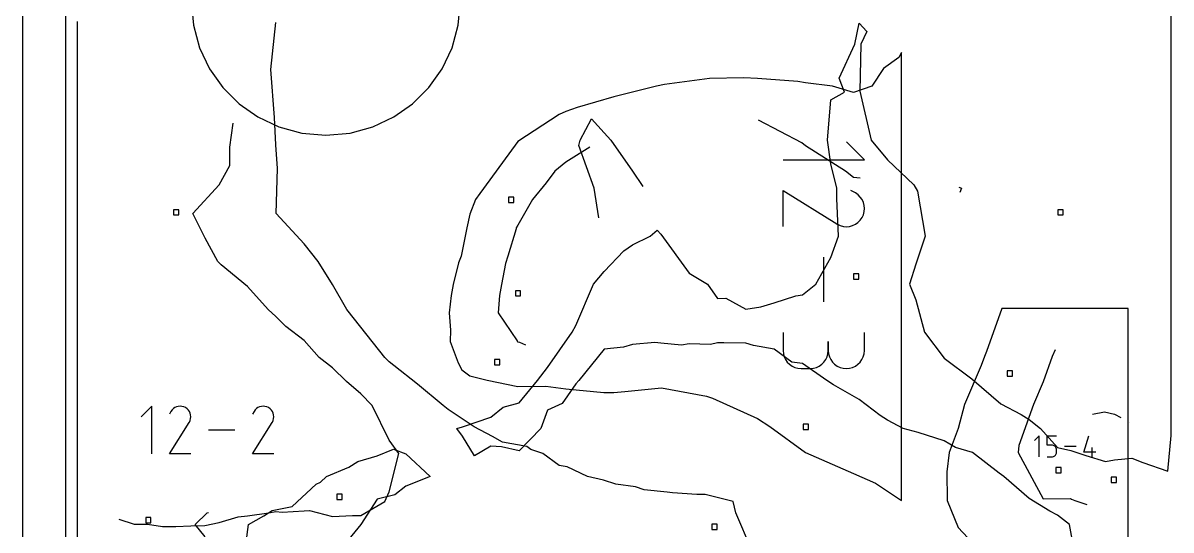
# Model space of a CAD drawing. Extents: x 0 to 600, y 0 to 270.
# Drawn here: x 0 to 159.4, y 92 to 162.4 of the extents above; entities that cross this region are included whole.
import ezdxf

# ---------------------------------------------------------------- set-up
doc = ezdxf.new("R2010")
doc.units = 0
doc.layers.add('1', color=7, linetype='CONTINUOUS')
doc.layers.add('2', color=7, linetype='CONTINUOUS')

msp = doc.modelspace()

# ---------------------------------------------------------------- linework, layer by layer
at = {"layer": '1', "color": 3}
msp.add_line((-0.000006, 0.000006), (-0.000006, 270.000013), dxfattribs=at)
at = {"layer": '1', "color": 1}
for p, q in [((23.35602, 165.439995), (23.65774, 162.080261)), ((60.426642, 162.080261), (60.728261, 165.439995)), ((23.65774, 162.080261), (24.527395, 158.920254)), ((59.556953, 158.920254), (60.426642, 162.080261)), ((24.527395, 158.920254), (25.91146, 156.012272)), ((58.172381, 156.012272), (59.556953, 158.920254)), ((25.91146, 156.012272), (27.757082, 153.409062)), ((56.327063, 153.409062), (58.172381, 156.012272)), ((27.757082, 153.409062), (30.010836, 151.161578)), ((54.073242, 151.161578), (56.327063, 153.409062)), ((30.010836, 151.161578), (32.619432, 149.323009)), ((51.464646, 149.323009), (54.073242, 151.161578)), ((32.619432, 149.323009), (35.529713, 147.945214)), ((48.554398, 147.945214), (51.464646, 149.323009)), ((77.363273, 146.090414), (78.90518, 149.070082)), ((78.90518, 149.070082), (80.665727, 147.110237)), ((35.529713, 147.945214), (38.688256, 147.080481)), ((38.688256, 147.080481), (42.042005, 146.780215)), ((42.042005, 146.780215), (45.395754, 147.080481)), ((42.042005, 146.780215), (42.042005, 146.780215)), ((45.395754, 147.080481), (48.554398, 147.945214)), ((80.665727, 147.110237), (81.589079, 146.090414)), ((77.153628, 145.374915), (77.363273, 146.090414)), ((79.279837, 139.431811), (77.153628, 145.374915)), ((81.589079, 146.090414), (84.600768, 141.801478)), ((84.600768, 141.801478), (86.040321, 139.668507)), ((79.923177, 135.350268), (79.279837, 139.431811)), ((129.924246, 139.573829), (130.288995, 139.431811)), ((130.288995, 139.431811), (130.042391, 138.8687)), ((148.468179, 108.113519), (150.140371, 108.4228)), ((150.140371, 108.4228), (151.490216, 108.121181)), ((151.490216, 108.121181), (152.404979, 107.640576)), ((153.607869, 107.008486), (153.607869, 107.008486)), ((159.360265, 106.137893), (159.360265, 106.18343)), ((159.360265, 106.132483), (159.360265, 106.137893)), ((23.901638, 92.820686), (25.579679, 94.433828)), ((25.579679, 94.433828), (25.741174, 94.459087)), ((25.278872, 91.073191), (23.901638, 92.820686))]:
    msp.add_line(p, q, dxfattribs=at)
at = {"layer": '1', "color": 5}
for p, q in [((5.906197, 163.576306), (5.906197, 159.407747)), ((159.360265, 159.407747), (159.360265, 163.416705)), ((115.456931, 159.407747), (116.078191, 162.317532)), ((116.078191, 162.317532), (117.134093, 161.194915)), ((117.134093, 161.194915), (116.281074, 159.407747)), ((5.906197, 159.407747), (5.906197, 157.039432)), ((113.314492, 154.731082), (115.456931, 159.407747)), ((116.281074, 159.407747), (116.173783, 152.91055)), ((159.360265, 156.980369), (159.360265, 159.407747)), ((5.906197, 157.039432), (5.906197, 152.749143)), ((159.360265, 152.749143), (159.360265, 156.980369)), ((114.036754, 152.749143), (113.314492, 154.731082)), ((5.906197, 152.749143), (5.906197, 150.156758)), ((111.68423, 146.09054), (112.143623, 151.710838)), ((112.143623, 151.710838), (114.036754, 152.749143)), ((116.173783, 152.91055), (117.729655, 146.09054)), ((159.360265, 150.517436), (159.360265, 152.749143)), ((5.906197, 150.156758), (5.906197, 146.09054)), ((159.360265, 146.09054), (159.360265, 150.517436)), ((5.906197, 146.09054), (5.906197, 143.210061)), ((112.143623, 142.817369), (111.68423, 146.09054)), ((117.729655, 146.09054), (120.013233, 143.362446)), ((159.360265, 143.900311), (159.360265, 146.09054)), ((159.360265, 139.431486), (159.360265, 143.900311)), ((5.906197, 143.210061), (5.906197, 139.431486)), ((112.958332, 139.431486), (112.143623, 142.817369)), ((120.013233, 143.362446), (123.657881, 139.922012)), ((5.906197, 139.431486), (5.906197, 136.445506)), ((112.988088, 138.002291), (112.958332, 139.431486)), ((123.657881, 139.922012), (124.182671, 139.033836)), ((124.182671, 139.033836), (125.230458, 132.772883)), ((159.360265, 137.178588), (159.360265, 139.431486)), ((113.193202, 132.772883), (112.988088, 138.002291)), ((159.360265, 132.772883), (159.360265, 137.178588)), ((5.906197, 136.445506), (5.906197, 132.772883)), ((21.616742, 136.467474), (20.886399, 136.467474)), ((20.886399, 136.467474), (20.886399, 135.737097)), ((20.886399, 135.737097), (21.616742, 135.737097)), ((21.616742, 135.737097), (21.616742, 136.467474)), ((144.37986, 136.467474), (143.649483, 136.467474)), ((143.649483, 136.467474), (143.649483, 135.737097)), ((143.649483, 135.737097), (144.37986, 135.737097)), ((144.37986, 135.737097), (144.37986, 136.467474)), ((5.906197, 132.772883), (5.906197, 129.918099)), ((84.600295, 131.611492), (87.082224, 132.772883)), ((87.082224, 132.772883), (88.018662, 133.64708)), ((88.018662, 133.64708), (88.535336, 133.090732)), ((88.535336, 133.090732), (92.469904, 127.665654)), ((112.143623, 129.816658), (113.193202, 132.772883)), ((125.230458, 132.772883), (123.947801, 128.918115)), ((159.360265, 130.501048), (159.360265, 132.772883)), ((80.665727, 127.903703), (83.422697, 130.779674)), ((83.422697, 130.779674), (84.600295, 131.611492)), ((5.906197, 129.918099), (5.906197, 126.114279)), ((110.040881, 126.114279), (112.143623, 129.816658)), ((159.360265, 126.114279), (159.360265, 130.501048)), ((79.173864, 126.114279), (80.665727, 127.903703)), ((92.469904, 127.665654), (95.024398, 126.114279)), ((123.947801, 128.918115), (123.068643, 126.114279)), ((5.906197, 126.114279), (5.906197, 123.395653)), ((76.731159, 120.418691), (79.173864, 126.114279)), ((95.024398, 126.114279), (96.404472, 124.156236)), ((108.208616, 124.678321), (110.040881, 126.114279)), ((123.068643, 126.114279), (123.947801, 123.984462)), ((159.360265, 123.901507), (159.360265, 126.114279)), ((104.274048, 123.538121), (107.271738, 124.528641)), ((107.271738, 124.528641), (108.208616, 124.678321)), ((5.906197, 123.395653), (5.906197, 119.455675)), ((96.404472, 124.156236), (97.54873, 124.177877)), ((97.54873, 124.177877), (100.33948, 122.679252)), ((100.33948, 122.679252), (102.418789, 122.974108)), ((102.418789, 122.974108), (104.274048, 123.538121)), ((123.947801, 123.984462), (125.138924, 119.455675)), ((159.360265, 119.455675), (159.360265, 123.901507)), ((76.237952, 119.455675), (76.731159, 120.418691)), ((5.906197, 119.455675), (5.906197, 116.898453)), ((72.796152, 114.576125), (76.237952, 119.455675)), ((87.690432, 118.02558), (84.600295, 117.747854)), ((88.535336, 117.9575), (87.690432, 118.02558)), ((91.421678, 117.681579), (88.535336, 117.9575)), ((96.404472, 117.980043), (95.418463, 117.786179)), ((97.275515, 117.981734), (96.404472, 117.980043)), ((100.33948, 117.963238), (97.275515, 117.981734)), ((101.41611, 117.632762), (100.33948, 117.963238)), ((125.138924, 119.455675), (127.882368, 115.8615)), ((159.360265, 117.440376), (159.360265, 119.455675)), ((5.906197, 116.898453), (5.906197, 112.797072)), ((80.665727, 117.112156), (77.176148, 112.797072)), ((83.379855, 117.389882), (80.665727, 117.112156)), ((84.600295, 117.747854), (83.379855, 117.389882)), ((92.469904, 117.842986), (91.421678, 117.681579)), ((95.418463, 117.786179), (92.469904, 117.842986)), ((104.274048, 117.140434), (101.41611, 117.632762)), ((106.724868, 115.307729), (104.274048, 117.140434)), ((159.360265, 112.797072), (159.360265, 117.440376)), ((108.208616, 115.11071), (106.724868, 115.307729)), ((111.587725, 112.796946), (108.208616, 115.11071)), ((127.882368, 115.8615), (131.692502, 113.008069)), ((71.401233, 112.797072), (72.796152, 114.576125)), ((5.906197, 112.797072), (5.906197, 110.433267)), ((68.861584, 109.683501), (71.401233, 112.797072)), ((76.731159, 112.292121), (74.824977, 109.57124)), ((77.176148, 112.797072), (76.731159, 112.292121)), ((112.513343, 112.171166), (111.587725, 112.796946)), ((116.078191, 110.117998), (112.513343, 112.171166)), ((131.692502, 113.008069), (135.751944, 109.535624)), ((159.360265, 111.17717), (159.360265, 112.797072)), ((5.906197, 110.433267), (5.906197, 106.138018)), ((118.969943, 107.903421), (116.078191, 110.117998)), ((159.360265, 106.138018), (159.360265, 111.17717)), ((64.927016, 107.670457), (66.675423, 109.096948)), ((66.675423, 109.096948), (68.861584, 109.683501)), ((72.796152, 108.654211), (71.904821, 106.138018)), ((74.824977, 109.57124), (72.796152, 108.654211)), ((135.751944, 109.535624), (138.53955, 108.079377)), ((60.992448, 106.358034), (64.927016, 107.670457)), ((120.013233, 107.287561), (118.969943, 107.903421)), ((122.160609, 106.137893), (120.013233, 107.287561)), ((138.53955, 108.079377), (139.686512, 107.376051)), ((139.686512, 107.376051), (141.242384, 106.138018)), ((5.906197, 106.138018), (5.906197, 103.622275)), ((60.231875, 106.138018), (60.992448, 106.358034)), ((60.992448, 105.050568), (60.231875, 106.138018)), ((71.904821, 106.138018), (68.861584, 102.996045)), ((109.017441, 106.704612), (108.287064, 106.704612)), ((108.287064, 106.704612), (108.287064, 105.974235)), ((108.287064, 105.974235), (109.017441, 105.974235)), ((109.017441, 105.974235), (109.017441, 106.704612)), ((124.280967, 105.57388), (122.160609, 106.137893)), ((127.882368, 104.390848), (124.280967, 105.57388)), ((141.242384, 106.138018), (143.621519, 103.497391)), ((159.360265, 105.138034), (159.360265, 106.138018)), ((5.906197, 103.622275), (5.906197, 99.479415)), ((62.672315, 102.322924), (60.992448, 105.050568)), ((64.927016, 103.675927), (62.672315, 102.322924)), ((66.443664, 103.571328), (64.927016, 103.675927)), ((129.447269, 103.49005), (127.882368, 104.390848)), ((158.936443, 100.196266), (159.360265, 105.138034)), ((46.474176, 101.545661), (49.188304, 102.323377)), ((49.188304, 102.323377), (51.420012, 103.256637)), ((51.420012, 103.256637), (53.122872, 102.619133)), ((53.122872, 102.619133), (56.501069, 99.479415)), ((68.861584, 102.996045), (66.443664, 103.571328)), ((131.817376, 102.770946), (129.447269, 103.49005)), ((135.495872, 99.912555), (131.817376, 102.770946)), ((143.621519, 103.497391), (145.45064, 103.042481)), ((145.45064, 103.042481), (147.556087, 102.364404)), ((147.556087, 102.364404), (150.263453, 101.556482)), ((151.490655, 101.752601), (153.923453, 102.020856)), ((153.923453, 102.020856), (155.425697, 101.401838)), ((42.120892, 99.479415), (45.253263, 100.773355)), ((45.253263, 100.773355), (46.474176, 101.545661)), ((150.263453, 101.556482), (151.490655, 101.752601)), ((155.425697, 101.401838), (158.936443, 100.196266)), ((5.906197, 99.479415), (5.906197, 96.878461)), ((41.318695, 98.662025), (42.120892, 99.479415)), ((56.501069, 99.479415), (53.122872, 98.105673)), ((136.161327, 99.479289), (135.495872, 99.912555)), ((139.686512, 96.414411), (136.161327, 99.479289)), ((37.383992, 95.292823), (40.685566, 98.408195)), ((40.685566, 98.408195), (41.318695, 98.662025)), ((53.122872, 98.105673), (51.616132, 96.929858)), ((5.906197, 96.878461), (5.906197, 92.820811)), ((49.188304, 96.30453), (46.902021, 92.820811)), ((51.616132, 96.929858), (49.188304, 96.30453)), ((142.534543, 94.659704), (139.686512, 96.414411)), ((33.449255, 94.00294), (34.57603, 94.727457)), ((34.57603, 94.727457), (37.383992, 95.292823)), ((143.621519, 94.112821), (142.534543, 94.659704)), ((145.274336, 92.820686), (143.621519, 94.112821)), ((5.906197, 92.820811), (5.906197, 90.167558)), ((30.983522, 90.334824), (31.322877, 92.820811)), ((31.322877, 92.820811), (33.449255, 94.00294)), ((46.902021, 92.820811), (45.253263, 90.76809)), ((146.028179, 88.747255), (145.274336, 92.820686))]:
    msp.add_line(p, q, dxfattribs=at)
at = {"layer": '2', "color": 3}
msp.add_line((-0.000006, 0.000006), (-0.000006, 270.000013), dxfattribs=at)
at = {"layer": '2', "color": 5}
for p, q in [((7.543652, 162.578721), (7.543652, 161.302816)), ((7.543652, 161.302816), (7.543652, 155.919667)), ((34.416565, 155.919667), (35.086528, 162.410554)), ((121.947113, 158.28962), (121.588236, 157.553111)), ((121.947113, 157.553111), (121.947113, 158.28962)), ((121.588236, 157.553111), (119.439936, 156.071618)), ((121.947113, 153.618363), (121.947113, 157.553111)), ((7.543652, 155.919667), (7.543652, 154.576585)), ((34.894917, 149.261063), (34.416565, 155.919667)), ((95.312248, 154.661675), (89.031455, 153.841489)), ((100.041665, 154.758338), (95.312248, 154.661675)), ((101.970851, 154.641432), (100.041665, 154.758338)), ((107.53885, 154.262763), (101.970851, 154.641432)), ((119.439936, 156.071618), (117.835812, 153.618363)), ((7.543652, 154.576585), (7.543652, 149.261063)), ((87.944458, 153.618363), (81.99504, 152.117889)), ((89.031455, 153.841489), (87.944458, 153.618363)), ((108.629455, 154.073992), (107.53885, 154.262763)), ((112.380527, 153.618363), (108.629455, 154.073992)), ((115.288509, 152.726717), (112.380527, 153.618363)), ((117.835812, 153.618363), (115.288509, 152.726717)), ((121.947113, 149.68366), (121.947113, 153.618363)), ((81.99504, 152.117889), (76.92433, 150.622149)), ((75.335987, 150.071977), (74.406335, 149.68366)), ((76.92433, 150.622149), (75.335987, 150.071977)), ((7.543652, 149.261063), (7.543652, 147.908063)), ((35.086528, 145.469415), (34.894917, 149.261063)), ((74.406335, 149.68366), (68.677383, 145.907611)), ((121.947113, 145.748912), (121.947113, 149.68366)), ((7.543652, 147.908063), (7.543652, 142.60246)), ((35.346669, 142.16198), (35.086528, 145.469415)), ((68.677383, 145.907611), (65.672017, 141.814209)), ((121.947113, 141.814209), (121.947113, 145.748912)), ((7.543652, 142.60246), (7.543652, 141.347294)), ((35.128007, 135.943856), (35.346669, 142.16198)), ((7.543652, 141.347294), (7.543652, 135.943856)), ((65.672017, 141.814209), (63.435349, 138.716734)), ((121.947113, 137.879461), (121.947113, 141.814209)), ((63.435349, 138.716734), (62.803709, 137.879461)), ((62.803709, 137.879461), (62.01878, 135.83711)), ((67.410044, 138.185723), (67.410044, 137.455391)), ((68.140421, 138.185723), (67.410044, 138.185723)), ((67.410044, 137.455391), (68.140421, 137.455391)), ((68.140421, 137.455391), (68.140421, 138.185723)), ((121.947113, 133.944758), (121.947113, 137.879461)), ((7.543652, 135.943856), (7.543652, 134.710331)), ((39.021096, 131.72886), (35.128007, 135.943856)), ((62.01878, 135.83711), (61.630598, 133.944758)), ((7.543652, 134.710331), (7.543652, 129.284802)), ((61.630598, 133.944758), (60.824028, 130.010054)), ((121.947113, 130.010054), (121.947113, 133.944758)), ((40.961555, 129.284802), (39.021096, 131.72886)), ((7.543652, 129.284802), (7.543652, 128.029636)), ((42.956115, 126.079259), (40.961555, 129.284802)), ((60.471912, 129.096001), (59.718542, 126.075307)), ((60.824028, 130.010054), (60.471912, 129.096001)), ((121.947113, 126.772905), (121.947113, 130.010054)), ((7.543652, 128.029636), (7.543652, 122.626199)), ((115.302485, 127.578619), (115.302485, 126.84829)), ((116.032862, 127.578619), (115.302485, 127.578619)), ((116.032862, 126.84829), (116.032862, 127.578619)), ((44.951126, 122.626199), (42.956115, 126.079259)), ((59.718542, 126.075307), (59.460205, 124.56338)), ((115.302485, 126.84829), (116.032862, 126.84829)), ((121.947113, 126.075307), (121.947113, 126.772905)), ((121.947113, 122.87675), (121.947113, 126.075307)), ((59.460205, 124.56338), (59.153176, 122.140604)), ((68.352322, 125.228564), (68.352322, 124.498051)), ((69.082699, 125.228564), (68.352322, 125.228564)), ((68.352322, 124.498051), (69.082699, 124.498051)), ((69.082699, 124.498051), (69.082699, 125.228564)), ((121.947113, 122.140604), (121.947113, 122.87675)), ((135.857901, 122.774843), (133.756038, 116.773579)), ((153.429777, 122.774843), (135.857901, 122.774843)), ((153.429777, 42.870701), (153.429777, 122.774843)), ((7.543652, 122.626199), (7.543652, 121.292134)), ((7.543652, 121.292134), (7.543652, 115.967595)), ((46.890683, 120.19206), (44.951126, 122.626199)), ((59.153176, 122.140604), (59.364627, 119.774362)), ((121.947113, 118.960127), (121.947113, 122.140604)), ((50.207586, 115.967595), (46.890683, 120.19206)), ((59.364627, 119.774362), (59.311878, 118.205854)), ((59.311878, 118.205854), (60.408796, 115.222581)), ((121.947113, 118.205854), (121.947113, 118.960127)), ((121.947113, 115.015641), (121.947113, 118.205854)), ((133.756038, 116.773579), (133.464787, 116.11624)), ((7.543652, 115.967595), (7.543652, 114.558689)), ((50.825251, 115.379687), (50.207586, 115.967595)), ((51.495214, 114.834158), (50.825251, 115.379687)), ((54.760269, 112.262059), (51.495214, 114.834158)), ((60.408796, 115.222581), (60.897516, 114.271286)), ((65.474545, 115.693269), (65.474545, 114.962892)), ((66.204922, 115.693269), (65.474545, 115.693269)), ((65.474545, 114.962892), (66.204922, 114.962892)), ((66.204922, 114.962892), (66.204922, 115.693269)), ((121.947113, 114.271286), (121.947113, 115.015641)), ((132.997258, 114.832219), (130.69747, 109.457636)), ((133.464787, 116.11624), (132.997258, 114.832219)), ((7.543652, 114.558689), (7.543652, 109.308992)), ((60.897516, 114.271286), (62.01878, 113.417377)), ((62.01878, 113.417377), (64.449312, 112.834881)), ((121.947113, 111.033734), (121.947113, 114.271286)), ((137.360584, 114.117622), (136.630207, 114.117622)), ((136.630207, 114.117622), (136.630207, 113.387245)), ((136.630207, 113.387245), (137.360584, 113.387245)), ((137.360584, 113.387245), (137.360584, 114.117622)), ((58.338666, 109.308992), (54.760269, 112.262059)), ((64.449312, 112.834881), (68.677383, 111.946256)), ((68.677383, 111.946256), (72.564612, 111.97422)), ((72.564612, 111.97422), (75.335987, 111.608581)), ((75.335987, 111.608581), (80.649253, 111.131581)), ((83.52162, 111.238872), (88.653644, 111.769071)), ((88.653644, 111.769071), (94.871766, 110.59686)), ((80.649253, 111.131581), (81.99504, 111.111732)), ((81.99504, 111.111732), (83.52162, 111.238872)), ((94.871766, 110.59686), (95.704037, 110.336268)), ((95.704037, 110.336268), (101.970851, 107.495014)), ((121.947113, 110.336268), (121.947113, 111.033734)), ((121.947113, 106.4017), (121.947113, 110.336268)), ((7.543652, 109.308992), (7.543652, 108.036242)), ((59.0199, 108.758504), (58.338666, 109.308992)), ((62.629856, 106.326619), (59.0199, 108.758504)), ((130.69747, 109.457636), (129.82147, 106.10737)), ((7.543652, 108.036242), (7.543652, 102.650388)), ((101.970851, 107.495014), (103.648916, 106.4017)), ((65.172199, 105.00653), (62.629856, 106.326619)), ((103.648916, 106.4017), (108.629455, 102.789942)), ((121.947113, 102.467132), (121.947113, 106.4017)), ((129.82147, 106.10737), (128.541958, 102.799033)), ((66.564424, 104.204919), (65.172199, 105.00653)), ((69.929568, 103.614305), (66.564424, 104.204919)), ((70.498992, 103.198622), (69.929568, 103.614305)), ((7.543652, 102.650388), (7.543652, 101.846072)), ((72.155414, 102.650388), (70.498992, 103.198622)), ((74.43401, 100.979087), (72.155414, 102.650388)), ((108.629455, 102.789942), (115.288509, 99.856711)), ((121.947113, 98.532114), (121.947113, 102.467132)), ((128.541958, 102.799033), (128.227713, 100.101147)), ((7.543652, 101.846072), (7.543652, 95.991334)), ((75.52642, 100.801452), (74.43401, 100.979087)), ((78.368578, 99.435377), (75.52642, 100.801452)), ((144.121079, 100.698072), (143.390702, 100.698072)), ((143.390702, 100.698072), (143.390702, 99.967695)), ((144.121079, 99.967695), (144.121079, 100.698072)), ((80.568275, 98.92772), (78.368578, 99.435377)), ((82.303146, 98.391208), (80.568275, 98.92772)), ((115.288509, 99.856711), (118.323631, 98.532114)), ((128.227713, 100.101147), (128.26829, 96.139979)), ((143.390702, 99.967695), (144.121079, 99.967695)), ((151.80221, 99.34462), (151.071833, 99.34462)), ((151.071833, 99.34462), (151.071833, 98.614243)), ((151.80221, 98.614243), (151.80221, 99.34462)), ((85.029887, 98.035939), (82.303146, 98.391208)), ((86.238165, 97.624763), (85.029887, 98.035939)), ((89.417559, 97.269494), (86.238165, 97.624763)), ((90.172732, 97.206375), (89.417559, 97.269494)), ((118.323631, 98.532114), (121.947113, 96.137198)), ((121.947113, 96.137198), (121.947113, 98.532114)), ((151.071833, 98.614243), (151.80221, 98.614243)), ((7.543652, 95.991334), (7.543652, 89.33273)), ((44.295139, 96.998984), (43.564762, 96.998984)), ((43.564762, 96.998984), (43.564762, 96.268607)), ((43.564762, 96.268607), (44.295139, 96.268607)), ((44.295139, 96.268607), (44.295139, 96.998984)), ((93.52886, 96.971031), (90.172732, 97.206375)), ((94.677626, 96.957055), (93.52886, 96.971031)), ((98.588298, 95.991334), (94.677626, 96.957055)), ((98.96025, 94.437705), (98.588298, 95.991334)), ((128.26829, 96.139979), (129.82147, 92.37989)), ((101.138757, 89.33273), (98.96025, 94.437705)), ((17.770733, 93.765487), (17.040807, 93.765487)), ((17.040807, 93.765487), (17.040807, 93.03511)), ((17.040807, 93.03511), (17.770733, 93.03511)), ((17.770733, 93.03511), (17.770733, 93.765487)), ((96.363805, 92.852516), (95.633428, 92.852516)), ((95.633428, 92.852516), (95.633428, 92.122139)), ((96.363805, 92.122139), (96.363805, 92.852516)), ((95.633428, 92.122139), (96.363805, 92.122139)), ((129.82147, 92.37989), (132.552718, 89.481376))]:
    msp.add_line(p, q, dxfattribs=at)
at = {"layer": '2', "color": 1}
for p, q in [((28.727289, 145.158329), (29.176336, 148.449984)), ((108.105115, 145.748912), (102.113772, 148.866314)), ((28.698886, 142.60246), (28.727289, 145.158329)), ((78.683548, 145.143961), (75.335987, 143.046652)), ((108.629455, 145.300722), (108.105115, 145.748912)), ((114.195649, 141.814209), (108.629455, 145.300722)), ((116.808324, 143.371941), (114.294836, 145.884888)), ((27.217393, 139.906828), (28.698886, 142.60246)), ((75.335987, 143.046652), (73.815721, 141.814209)), ((105.504162, 143.371941), (116.808324, 143.371941)), ((73.815721, 141.814209), (72.602483, 140.198723)), ((115.288509, 140.916927), (114.195649, 141.814209)), ((116.195168, 140.842943), (115.288509, 140.916927)), ((23.567311, 135.943406), (27.217393, 139.906828)), ((72.602483, 140.198723), (70.733259, 137.879461)), ((105.504162, 134.112068), (105.504162, 139.132373)), ((105.504162, 139.132373), (112.972493, 134.493352)), ((115.551355, 138.795633), (114.919263, 139.125295)), ((115.922404, 138.534095), (115.551355, 138.795633)), ((70.733259, 137.879461), (68.677383, 134.307196)), ((116.232138, 138.220258), (115.922404, 138.534095)), ((116.477851, 137.863636), (116.232138, 138.220258)), ((116.657741, 137.473876), (116.477851, 137.863636)), ((116.768199, 137.060537), (116.657741, 137.473876)), ((116.808324, 136.633131), (116.768199, 137.060537)), ((25.31165, 132.509732), (23.567311, 135.943406)), ((116.475146, 135.361782), (116.664053, 135.774217)), ((116.664053, 135.774217), (116.77406, 136.201126)), ((116.77406, 136.201126), (116.808324, 136.633131)), ((68.481264, 133.944758), (68.44159, 133.805445)), ((68.677383, 134.307196), (68.481264, 133.944758)), ((112.972493, 134.493352), (112.972493, 134.493352)), ((112.972493, 134.493352), (112.979256, 134.487898)), ((112.979256, 134.487898), (112.986468, 134.482444)), ((112.986468, 134.482444), (112.993231, 134.477348)), ((112.993231, 134.477348), (113.000443, 134.472387)), ((113.000443, 134.472387), (113.008109, 134.467653)), ((113.008109, 134.467653), (113.015774, 134.462876)), ((113.015774, 134.462876), (113.02389, 134.458142)), ((113.02389, 134.458142), (113.032455, 134.453364)), ((113.032455, 134.453364), (113.041473, 134.44863)), ((113.041473, 134.44863), (113.041473, 134.44863)), ((113.041473, 134.44863), (113.452648, 134.257199)), ((113.452648, 134.257199), (113.878701, 134.145343)), ((113.878701, 134.145343), (114.310616, 134.110312)), ((114.310616, 134.110312), (114.738021, 134.149401)), ((114.738021, 134.149401), (115.151902, 134.259994)), ((115.151902, 134.259994), (115.541887, 134.439297)), ((115.541887, 134.439297), (115.89896, 134.684425)), ((115.89896, 134.684425), (116.213202, 134.992986)), ((116.213202, 134.992986), (116.475146, 135.361782)), ((116.475146, 135.361782), (116.475146, 135.361782)), ((27.033446, 129.284802), (25.31165, 132.509732)), ((68.44159, 133.805445), (67.302743, 130.010054)), ((27.216942, 129.082821), (27.033446, 129.284802)), ((27.495567, 128.813664), (27.216942, 129.082821)), ((67.302743, 130.010054), (66.969113, 129.000555)), ((111.156469, 123.690221), (111.156469, 129.871104)), ((31.15196, 125.835349), (27.495567, 128.813664)), ((66.969113, 129.000555), (66.412312, 126.075307)), ((66.412312, 126.075307), (66.142705, 124.577629)), ((34.019817, 122.626199), (31.15196, 125.835349)), ((66.142705, 124.577629), (65.977694, 122.140604)), ((35.086528, 121.6722), (34.019817, 122.626199)), ((36.48236, 120.264646), (35.086528, 121.6722)), ((65.977694, 122.140604), (68.58045, 118.263114)), ((39.021547, 118.319229), (36.48236, 120.264646)), ((41.126115, 115.967595), (39.021547, 118.319229)), ((68.58045, 118.263114), (68.59171, 118.205854)), ((68.59171, 118.205854), (68.67737, 118.146794)), ((68.67737, 118.146794), (68.907303, 118.070149)), ((68.907303, 118.070149), (69.776993, 117.706313)), ((105.504615, 119.452005), (105.504615, 116.942122)), ((111.775035, 116.942122), (111.775035, 118.198641)), ((111.775035, 118.198641), (111.775035, 116.942122)), ((116.79525, 116.942122), (116.79525, 119.452005)), ((105.504615, 116.942122), (105.504615, 116.942122)), ((105.504615, 116.942122), (105.545191, 116.49037)), ((105.545191, 116.49037), (105.66196, 116.06567)), ((111.617689, 116.06567), (111.734459, 116.49037)), ((111.734459, 116.49037), (111.775035, 116.942122)), ((111.775035, 116.942122), (111.775035, 116.942122)), ((111.775035, 116.942122), (111.815612, 116.49037)), ((111.815612, 116.49037), (111.932382, 116.06567)), ((116.637903, 116.06567), (116.754673, 116.49037)), ((116.754673, 116.49037), (116.79525, 116.942122)), ((143.296473, 117.022899), (142.869067, 116.11624)), ((42.956115, 114.52217), (41.126115, 115.967595)), ((105.66196, 116.06567), (105.847709, 115.674783)), ((105.847709, 115.674783), (106.095226, 115.324472)), ((106.095226, 115.324472), (106.397747, 115.021951)), ((106.397747, 115.021951), (106.747608, 114.774434)), ((106.747608, 114.774434), (107.138042, 114.588685)), ((110.141155, 114.588685), (110.531591, 114.774434)), ((110.531591, 114.774434), (110.881451, 115.021951)), ((110.881451, 115.021951), (111.183971, 115.324472)), ((111.183971, 115.324472), (111.431938, 115.674783)), ((111.431938, 115.674783), (111.617689, 116.06567)), ((111.932382, 116.06567), (112.118132, 115.674783)), ((112.118132, 115.674783), (112.366551, 115.324472)), ((112.366551, 115.324472), (112.669522, 115.021951)), ((112.669522, 115.021951), (113.020283, 114.774434)), ((113.020283, 114.774434), (113.412072, 114.588685)), ((115.16182, 114.588685), (115.551805, 114.774434)), ((115.551805, 114.774434), (115.902116, 115.021951)), ((115.902116, 115.021951), (116.204636, 115.324472)), ((116.204636, 115.324472), (116.452153, 115.674783)), ((116.452153, 115.674783), (116.637903, 116.06567)), ((142.869067, 116.11624), (141.625624, 112.596454)), ((44.920919, 112.642576), (42.956115, 114.52217)), ((107.138042, 114.588685), (107.561843, 114.472366)), ((107.561843, 114.472366), (108.01134, 114.431789)), ((108.01134, 114.431789), (109.268309, 114.431789)), ((109.268309, 114.431789), (109.717807, 114.472366)), ((109.268309, 114.431789), (109.268309, 114.431789)), ((109.717807, 114.472366), (110.141155, 114.588685)), ((113.412072, 114.588685), (113.837223, 114.472366)), ((113.837223, 114.472366), (114.288524, 114.431789)), ((114.288524, 114.431789), (114.738021, 114.472366)), ((114.288524, 114.431789), (114.288524, 114.431789)), ((114.738021, 114.472366), (115.16182, 114.588685)), ((46.890683, 110.916723), (44.920919, 112.642576)), ((141.625624, 112.596454), (140.282092, 109.457636)), ((48.4646, 109.308992), (46.890683, 110.916723)), ((17.868116, 109.205747), (16.396091, 107.733271)), ((17.868116, 102.585466), (17.868116, 109.205747)), ((20.547969, 108.469509), (20.355005, 108.09891)), ((20.701258, 108.686368), (20.547969, 108.469509)), ((20.885205, 108.86806), (20.701258, 108.686368)), ((21.093948, 109.011882), (20.885205, 108.86806)), ((21.322078, 109.11738), (21.093948, 109.011882)), ((21.564185, 109.182303), (21.322078, 109.11738)), ((21.814857, 109.205296), (21.564185, 109.182303)), ((22.067784, 109.185459), (21.814857, 109.205296)), ((22.317555, 109.120987), (22.067784, 109.185459)), ((22.559211, 109.010078), (22.317555, 109.120987)), ((22.775168, 108.856789), (22.559211, 109.010078)), ((22.559211, 109.010078), (22.559211, 109.010078)), ((22.955508, 108.672842), (22.775168, 108.856789)), ((23.099329, 108.463648), (22.955508, 108.672842)), ((23.204377, 108.235067), (23.099329, 108.463648)), ((32.0744, 108.469509), (31.880985, 108.09891)), ((32.227238, 108.686368), (32.0744, 108.469509)), ((32.411184, 108.86806), (32.227238, 108.686368)), ((32.619928, 109.011882), (32.411184, 108.86806)), ((32.848509, 109.11738), (32.619928, 109.011882)), ((33.090615, 109.182303), (32.848509, 109.11738)), ((33.340837, 109.205296), (33.090615, 109.182303)), ((33.593764, 109.185459), (33.340837, 109.205296)), ((33.843535, 109.120987), (33.593764, 109.185459)), ((34.08519, 109.010078), (33.843535, 109.120987)), ((34.301148, 108.856789), (34.08519, 109.010078)), ((34.08519, 109.010078), (34.08519, 109.010078)), ((34.481938, 108.672842), (34.301148, 108.856789)), ((34.625309, 108.463648), (34.481938, 108.672842)), ((34.730357, 108.235067), (34.625309, 108.463648)), ((50.825701, 104.50789), (48.4646, 109.308992)), ((140.282092, 109.457636), (138.252814, 103.749876)), ((20.350947, 102.585466), (23.067769, 106.959162)), ((23.067769, 106.959162), (23.070925, 106.962768)), ((23.067769, 106.959162), (23.067769, 106.959162)), ((23.070925, 106.962768), (23.074081, 106.966826)), ((23.074081, 106.966826), (23.077237, 106.971334)), ((23.077237, 106.971334), (23.079942, 106.975392)), ((23.079942, 106.975392), (23.082647, 106.979901)), ((23.082647, 106.979901), (23.085803, 106.984409)), ((23.085803, 106.984409), (23.088508, 106.988918)), ((23.088508, 106.988918), (23.091214, 106.993877)), ((23.091214, 106.993877), (23.093919, 106.999287)), ((23.093919, 106.999287), (23.20618, 107.240041)), ((23.093919, 106.999287), (23.093919, 106.999287)), ((23.269299, 107.992961), (23.204377, 108.235067)), ((23.20618, 107.240041), (23.271554, 107.489812)), ((23.292293, 107.742739), (23.269299, 107.992961)), ((23.271554, 107.489812), (23.292293, 107.742739)), ((31.876927, 102.585466), (34.593749, 106.959162)), ((34.593749, 106.959162), (34.597356, 106.962768)), ((34.593749, 106.959162), (34.593749, 106.959162)), ((34.597356, 106.962768), (34.600512, 106.966826)), ((34.600512, 106.966826), (34.603217, 106.971334)), ((34.603217, 106.971334), (34.605922, 106.975392)), ((34.605922, 106.975392), (34.609078, 106.979901)), ((34.609078, 106.979901), (34.611783, 106.984409)), ((34.611783, 106.984409), (34.614488, 106.988918)), ((34.614488, 106.988918), (34.617193, 106.993877)), ((34.617193, 106.993877), (34.619899, 106.999287)), ((34.619899, 106.999287), (34.73216, 107.240041)), ((34.619899, 106.999287), (34.619899, 106.999287)), ((34.795279, 107.992961), (34.730357, 108.235067)), ((34.73216, 107.240041), (34.797533, 107.489812)), ((34.818273, 107.742739), (34.795279, 107.992961)), ((34.797533, 107.489812), (34.818273, 107.742739)), ((29.394547, 105.895156), (25.774673, 105.895156)), ((52.157061, 102.649937), (50.825701, 104.50789)), ((138.252814, 103.749876), (138.141455, 102.799033)), ((141.05665, 105.111442), (140.403368, 104.45771)), ((141.05665, 102.171901), (141.05665, 105.111442)), ((142.158978, 103.802627), (142.158978, 105.111444)), ((142.158978, 105.111444), (143.464642, 105.111444)), ((142.81181, 103.802627), (142.158978, 103.802627)), ((142.929032, 103.791807), (142.81181, 103.802627)), ((143.039039, 103.762051), (142.929032, 103.791807)), ((143.14093, 103.71381), (143.039039, 103.762051)), ((143.232003, 103.649338), (143.14093, 103.71381)), ((143.310901, 103.57089), (143.232003, 103.649338)), ((146.174249, 103.641672), (144.56697, 103.641672)), ((147.276128, 102.825633), (147.928057, 105.111442)), ((23.29094, 102.585466), (20.350947, 102.585466)), ((34.817371, 102.585466), (31.876927, 102.585466)), ((50.825251, 97.350196), (52.157061, 102.649937)), ((138.141455, 102.799033), (141.625624, 96.376675)), ((142.158978, 102.171901), (142.81181, 102.171901)), ((142.81181, 102.171901), (142.928579, 102.182271)), ((142.81181, 102.171901), (142.81181, 102.171901)), ((142.928579, 102.182271), (143.039039, 102.21293)), ((143.039039, 102.21293), (143.14093, 102.261171)), ((143.14093, 102.261171), (143.232003, 102.325643)), ((143.232003, 102.325643), (143.310901, 102.404541)), ((143.375374, 103.479818), (143.310901, 103.57089)), ((143.310901, 102.404541), (143.375374, 102.495613)), ((143.423612, 103.378377), (143.375374, 103.479818)), ((143.375374, 102.495613), (143.423612, 102.597505)), ((143.453808, 103.267919), (143.423612, 103.378377)), ((143.423612, 102.597505), (143.453808, 102.707963)), ((143.464629, 103.150698), (143.453808, 103.267919)), ((143.453808, 102.707963), (143.464629, 102.825635)), ((143.464629, 102.825635), (143.464629, 103.150698)), ((143.464629, 103.150698), (143.464629, 103.150698)), ((148.908656, 102.825633), (147.276128, 102.825633)), ((148.419033, 102.171901), (148.419033, 103.477562)), ((50.212095, 95.991785), (50.825251, 97.350196)), ((46.890683, 94.060794), (50.212095, 95.991785)), ((141.625624, 96.376675), (145.391573, 96.425817)), ((145.391573, 96.425817), (145.560192, 96.317163)), ((145.560192, 96.317163), (145.987598, 96.139979)), ((145.987598, 96.139979), (147.677835, 95.551619)), ((31.15196, 94.017062), (34.150564, 94.407498)), ((34.150564, 94.407498), (35.086528, 94.623004)), ((35.086528, 94.623004), (35.963432, 94.507587)), ((35.963432, 94.507587), (39.021547, 94.685672)), ((39.021547, 94.685672), (39.758236, 94.744283)), ((39.758236, 94.744283), (42.956115, 93.902095)), ((42.956115, 93.902095), (45.742819, 94.048621)), ((45.742819, 94.048621), (46.890683, 94.060794)), ((13.295596, 93.538259), (15.413238, 92.827719)), ((15.413238, 92.827719), (17.266683, 92.85477)), ((17.266683, 92.85477), (19.347806, 92.524748)), ((19.347806, 92.524748), (21.236417, 92.528806)), ((21.236417, 92.528806), (23.282374, 92.634305)), ((23.282374, 92.634305), (25.255744, 92.672176)), ((25.255744, 92.672176), (27.217393, 93.096426)), ((27.217393, 93.096426), (29.893187, 93.861519)), ((29.893187, 93.861519), (31.15196, 94.017062))]:
    msp.add_line(p, q, dxfattribs=at)

doc.saveas('drawing.dxf')
